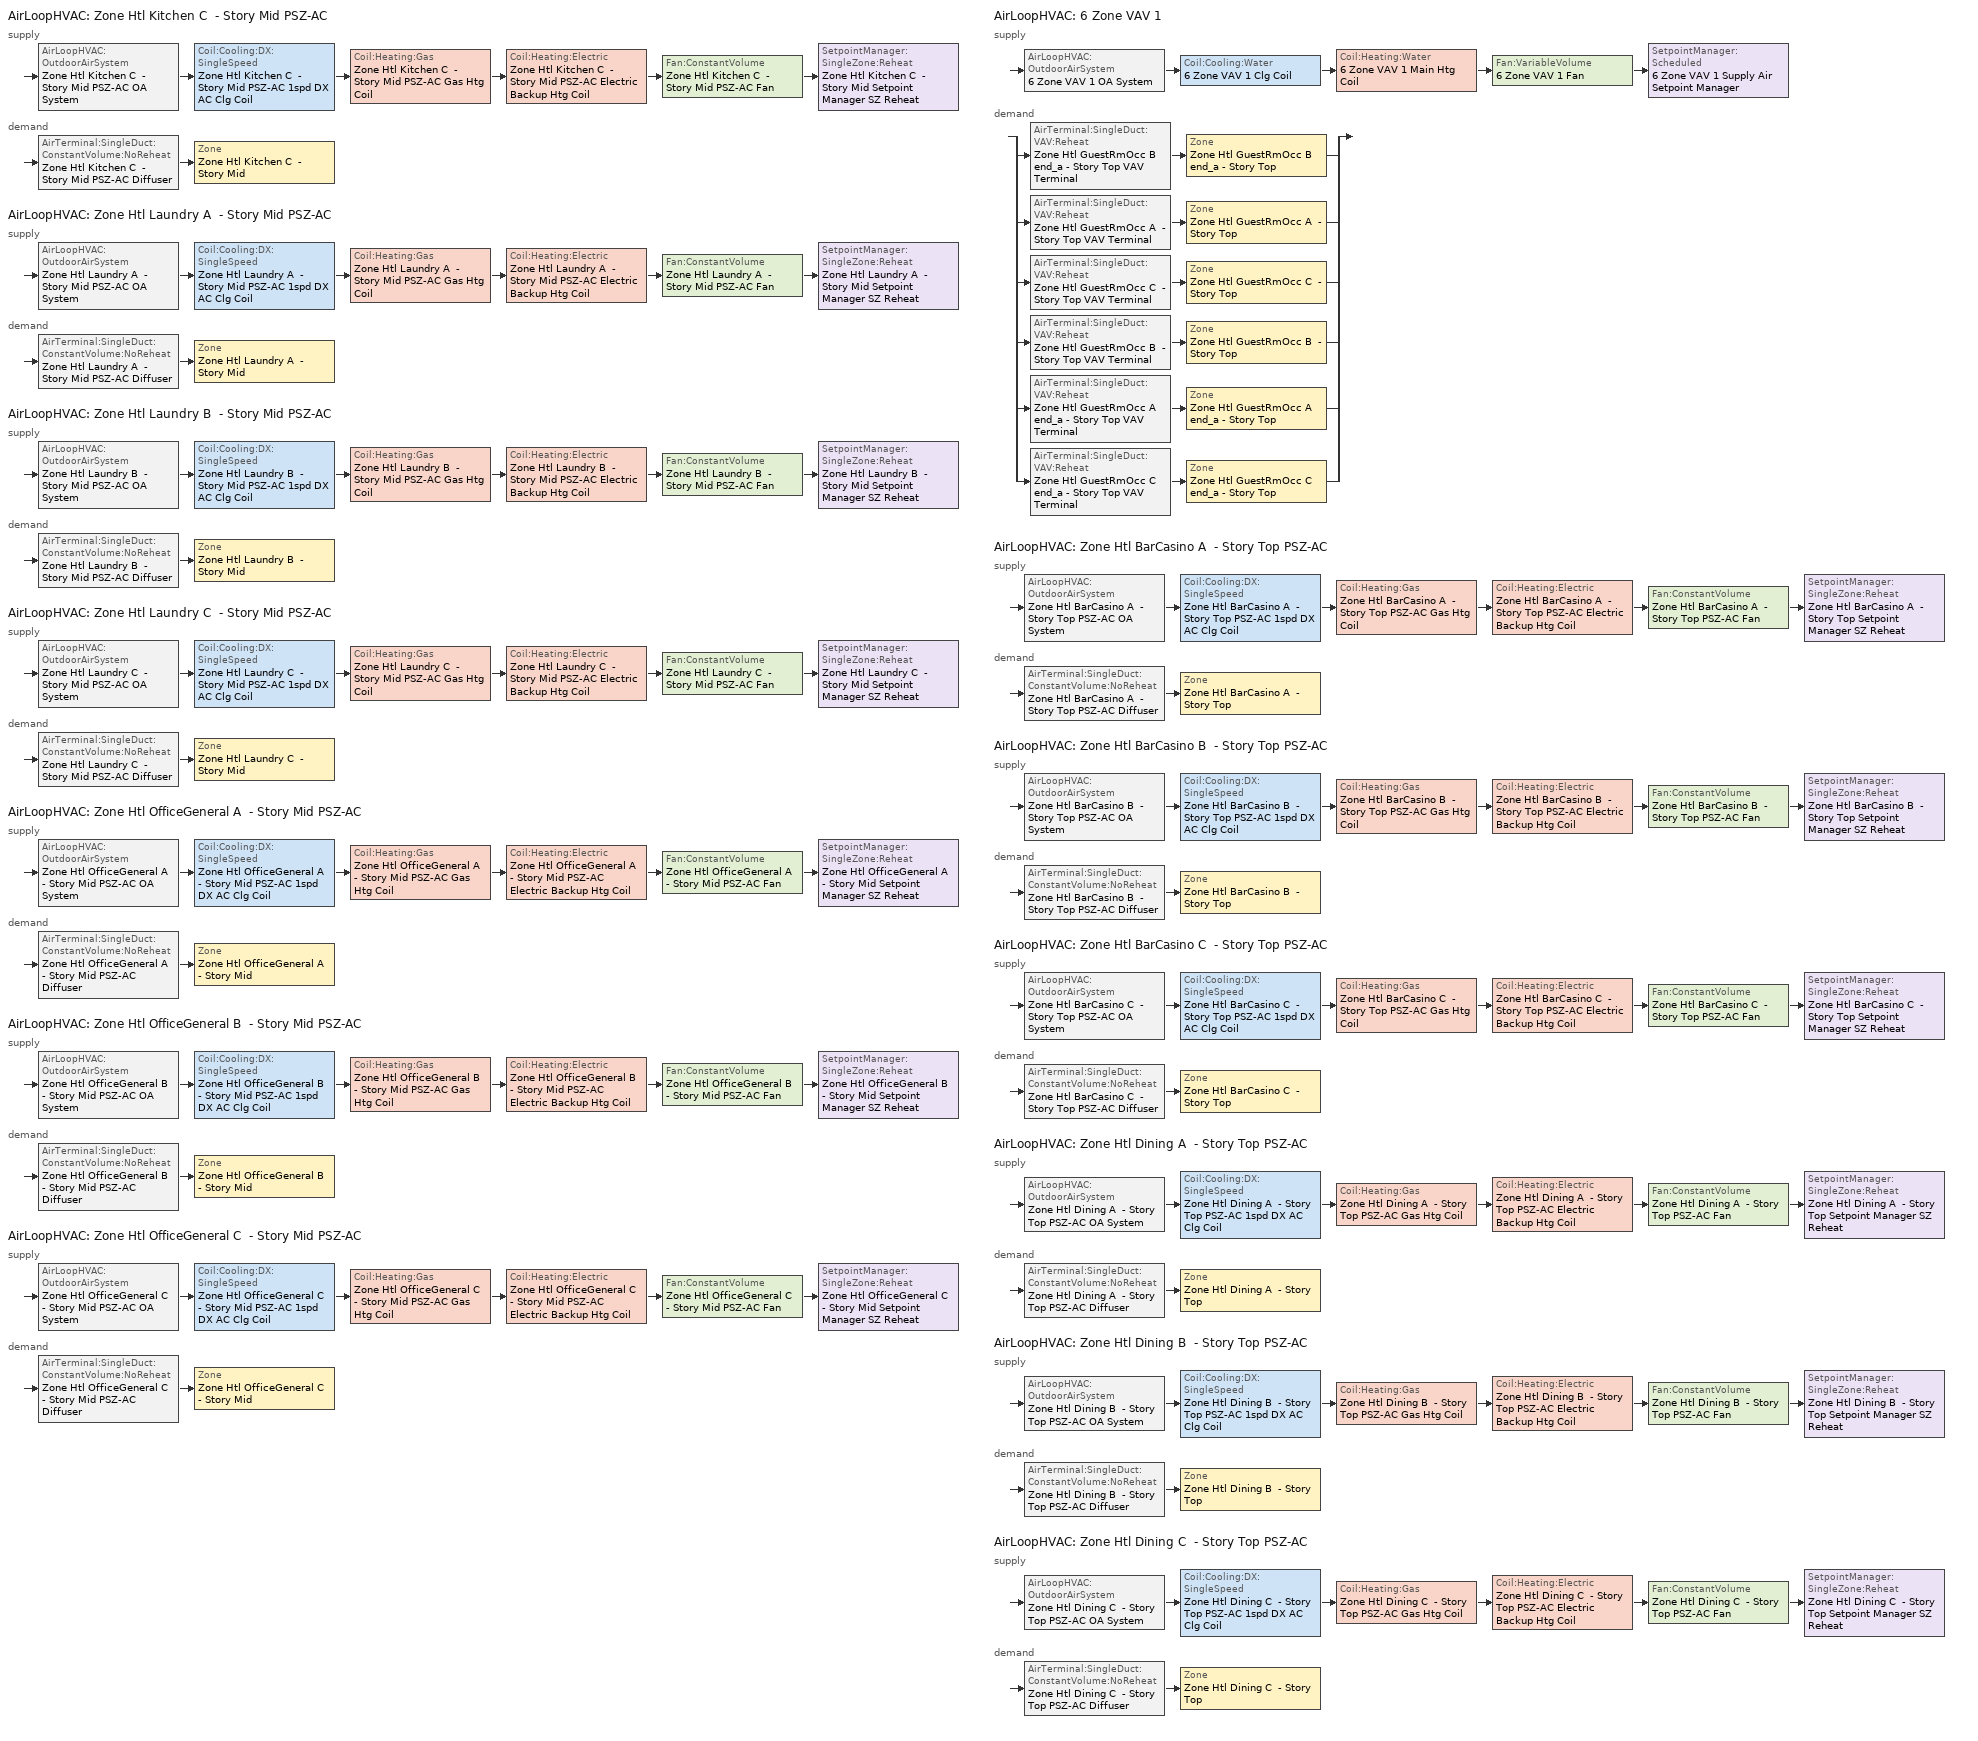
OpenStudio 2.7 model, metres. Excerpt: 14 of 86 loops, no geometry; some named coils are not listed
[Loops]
AirLoopHVAC 'Zone Htl Kitchen C  - Story Mid PSZ-AC'
 supply: AirLoopHVAC:OutdoorAirSystem 'Zone Htl Kitchen C  - Story Mid PSZ-AC OA System' > Coil:Cooling:DX:SingleSpeed 'Zone Htl Kitchen C  - Story Mid PSZ-AC 1spd DX AC Clg Coil' > Coil:Heating:Gas 'Zone Htl Kitchen C  - Story Mid PSZ-AC Gas Htg Coil' > Coil:Heating:Electric 'Zone Htl Kitchen C  - Story Mid PSZ-AC Electric Backup Htg Coil' > Fan:ConstantVolume 'Zone Htl Kitchen C  - Story Mid PSZ-AC Fan' > SetpointManager:SingleZone:Reheat 'Zone Htl Kitchen C  - Story Mid Setpoint Manager SZ Reheat'
 demand: AirTerminal:SingleDuct:ConstantVolume:NoReheat 'Zone Htl Kitchen C  - Story Mid PSZ-AC Diffuser' > Zone 'Zone Htl Kitchen C  - Story Mid'
AirLoopHVAC 'Zone Htl Laundry A  - Story Mid PSZ-AC'
 supply: AirLoopHVAC:OutdoorAirSystem 'Zone Htl Laundry A  - Story Mid PSZ-AC OA System' > Coil:Cooling:DX:SingleSpeed 'Zone Htl Laundry A  - Story Mid PSZ-AC 1spd DX AC Clg Coil' > Coil:Heating:Gas 'Zone Htl Laundry A  - Story Mid PSZ-AC Gas Htg Coil' > Coil:Heating:Electric 'Zone Htl Laundry A  - Story Mid PSZ-AC Electric Backup Htg Coil' > Fan:ConstantVolume 'Zone Htl Laundry A  - Story Mid PSZ-AC Fan' > SetpointManager:SingleZone:Reheat 'Zone Htl Laundry A  - Story Mid Setpoint Manager SZ Reheat'
 demand: AirTerminal:SingleDuct:ConstantVolume:NoReheat 'Zone Htl Laundry A  - Story Mid PSZ-AC Diffuser' > Zone 'Zone Htl Laundry A  - Story Mid'
AirLoopHVAC 'Zone Htl Laundry B  - Story Mid PSZ-AC'
 supply: AirLoopHVAC:OutdoorAirSystem 'Zone Htl Laundry B  - Story Mid PSZ-AC OA System' > Coil:Cooling:DX:SingleSpeed 'Zone Htl Laundry B  - Story Mid PSZ-AC 1spd DX AC Clg Coil' > Coil:Heating:Gas 'Zone Htl Laundry B  - Story Mid PSZ-AC Gas Htg Coil' > Coil:Heating:Electric 'Zone Htl Laundry B  - Story Mid PSZ-AC Electric Backup Htg Coil' > Fan:ConstantVolume 'Zone Htl Laundry B  - Story Mid PSZ-AC Fan' > SetpointManager:SingleZone:Reheat 'Zone Htl Laundry B  - Story Mid Setpoint Manager SZ Reheat'
 demand: AirTerminal:SingleDuct:ConstantVolume:NoReheat 'Zone Htl Laundry B  - Story Mid PSZ-AC Diffuser' > Zone 'Zone Htl Laundry B  - Story Mid'
AirLoopHVAC 'Zone Htl Laundry C  - Story Mid PSZ-AC'
 supply: AirLoopHVAC:OutdoorAirSystem 'Zone Htl Laundry C  - Story Mid PSZ-AC OA System' > Coil:Cooling:DX:SingleSpeed 'Zone Htl Laundry C  - Story Mid PSZ-AC 1spd DX AC Clg Coil' > Coil:Heating:Gas 'Zone Htl Laundry C  - Story Mid PSZ-AC Gas Htg Coil' > Coil:Heating:Electric 'Zone Htl Laundry C  - Story Mid PSZ-AC Electric Backup Htg Coil' > Fan:ConstantVolume 'Zone Htl Laundry C  - Story Mid PSZ-AC Fan' > SetpointManager:SingleZone:Reheat 'Zone Htl Laundry C  - Story Mid Setpoint Manager SZ Reheat'
 demand: AirTerminal:SingleDuct:ConstantVolume:NoReheat 'Zone Htl Laundry C  - Story Mid PSZ-AC Diffuser' > Zone 'Zone Htl Laundry C  - Story Mid'
AirLoopHVAC 'Zone Htl OfficeGeneral A  - Story Mid PSZ-AC'
 supply: AirLoopHVAC:OutdoorAirSystem 'Zone Htl OfficeGeneral A  - Story Mid PSZ-AC OA System' > Coil:Cooling:DX:SingleSpeed 'Zone Htl OfficeGeneral A  - Story Mid PSZ-AC 1spd DX AC Clg Coil' > Coil:Heating:Gas 'Zone Htl OfficeGeneral A  - Story Mid PSZ-AC Gas Htg Coil' > Coil:Heating:Electric 'Zone Htl OfficeGeneral A  - Story Mid PSZ-AC Electric Backup Htg Coil' > Fan:ConstantVolume 'Zone Htl OfficeGeneral A  - Story Mid PSZ-AC Fan' > SetpointManager:SingleZone:Reheat 'Zone Htl OfficeGeneral A  - Story Mid Setpoint Manager SZ Reheat'
 demand: AirTerminal:SingleDuct:ConstantVolume:NoReheat 'Zone Htl OfficeGeneral A  - Story Mid PSZ-AC Diffuser' > Zone 'Zone Htl OfficeGeneral A  - Story Mid'
AirLoopHVAC 'Zone Htl OfficeGeneral B  - Story Mid PSZ-AC'
 supply: AirLoopHVAC:OutdoorAirSystem 'Zone Htl OfficeGeneral B  - Story Mid PSZ-AC OA System' > Coil:Cooling:DX:SingleSpeed 'Zone Htl OfficeGeneral B  - Story Mid PSZ-AC 1spd DX AC Clg Coil' > Coil:Heating:Gas 'Zone Htl OfficeGeneral B  - Story Mid PSZ-AC Gas Htg Coil' > Coil:Heating:Electric 'Zone Htl OfficeGeneral B  - Story Mid PSZ-AC Electric Backup Htg Coil' > Fan:ConstantVolume 'Zone Htl OfficeGeneral B  - Story Mid PSZ-AC Fan' > SetpointManager:SingleZone:Reheat 'Zone Htl OfficeGeneral B  - Story Mid Setpoint Manager SZ Reheat'
 demand: AirTerminal:SingleDuct:ConstantVolume:NoReheat 'Zone Htl OfficeGeneral B  - Story Mid PSZ-AC Diffuser' > Zone 'Zone Htl OfficeGeneral B  - Story Mid'
AirLoopHVAC 'Zone Htl OfficeGeneral C  - Story Mid PSZ-AC'
 supply: AirLoopHVAC:OutdoorAirSystem 'Zone Htl OfficeGeneral C  - Story Mid PSZ-AC OA System' > Coil:Cooling:DX:SingleSpeed 'Zone Htl OfficeGeneral C  - Story Mid PSZ-AC 1spd DX AC Clg Coil' > Coil:Heating:Gas 'Zone Htl OfficeGeneral C  - Story Mid PSZ-AC Gas Htg Coil' > Coil:Heating:Electric 'Zone Htl OfficeGeneral C  - Story Mid PSZ-AC Electric Backup Htg Coil' > Fan:ConstantVolume 'Zone Htl OfficeGeneral C  - Story Mid PSZ-AC Fan' > SetpointManager:SingleZone:Reheat 'Zone Htl OfficeGeneral C  - Story Mid Setpoint Manager SZ Reheat'
 demand: AirTerminal:SingleDuct:ConstantVolume:NoReheat 'Zone Htl OfficeGeneral C  - Story Mid PSZ-AC Diffuser' > Zone 'Zone Htl OfficeGeneral C  - Story Mid'
AirLoopHVAC '6 Zone VAV 1'
 supply: AirLoopHVAC:OutdoorAirSystem '6 Zone VAV 1 OA System' > Coil:Cooling:Water '6 Zone VAV 1 Clg Coil' > Coil:Heating:Water '6 Zone VAV 1 Main Htg Coil' > Fan:VariableVolume '6 Zone VAV 1 Fan' > SetpointManager:Scheduled '6 Zone VAV 1 Supply Air Setpoint Manager'
 demand: split
  | AirTerminal:SingleDuct:VAV:Reheat 'Zone Htl GuestRmOcc B end_a - Story Top VAV Terminal' > Zone 'Zone Htl GuestRmOcc B end_a - Story Top'
  | AirTerminal:SingleDuct:VAV:Reheat 'Zone Htl GuestRmOcc A  - Story Top VAV Terminal' > Zone 'Zone Htl GuestRmOcc A  - Story Top'
  | AirTerminal:SingleDuct:VAV:Reheat 'Zone Htl GuestRmOcc C  - Story Top VAV Terminal' > Zone 'Zone Htl GuestRmOcc C  - Story Top'
  | AirTerminal:SingleDuct:VAV:Reheat 'Zone Htl GuestRmOcc B  - Story Top VAV Terminal' > Zone 'Zone Htl GuestRmOcc B  - Story Top'
  | AirTerminal:SingleDuct:VAV:Reheat 'Zone Htl GuestRmOcc A end_a - Story Top VAV Terminal' > Zone 'Zone Htl GuestRmOcc A end_a - Story Top'
  | AirTerminal:SingleDuct:VAV:Reheat 'Zone Htl GuestRmOcc C end_a - Story Top VAV Terminal' > Zone 'Zone Htl GuestRmOcc C end_a - Story Top'
AirLoopHVAC 'Zone Htl BarCasino A  - Story Top PSZ-AC'
 supply: AirLoopHVAC:OutdoorAirSystem 'Zone Htl BarCasino A  - Story Top PSZ-AC OA System' > Coil:Cooling:DX:SingleSpeed 'Zone Htl BarCasino A  - Story Top PSZ-AC 1spd DX AC Clg Coil' > Coil:Heating:Gas 'Zone Htl BarCasino A  - Story Top PSZ-AC Gas Htg Coil' > Coil:Heating:Electric 'Zone Htl BarCasino A  - Story Top PSZ-AC Electric Backup Htg Coil' > Fan:ConstantVolume 'Zone Htl BarCasino A  - Story Top PSZ-AC Fan' > SetpointManager:SingleZone:Reheat 'Zone Htl BarCasino A  - Story Top Setpoint Manager SZ Reheat'
 demand: AirTerminal:SingleDuct:ConstantVolume:NoReheat 'Zone Htl BarCasino A  - Story Top PSZ-AC Diffuser' > Zone 'Zone Htl BarCasino A  - Story Top'
AirLoopHVAC 'Zone Htl BarCasino B  - Story Top PSZ-AC'
 supply: AirLoopHVAC:OutdoorAirSystem 'Zone Htl BarCasino B  - Story Top PSZ-AC OA System' > Coil:Cooling:DX:SingleSpeed 'Zone Htl BarCasino B  - Story Top PSZ-AC 1spd DX AC Clg Coil' > Coil:Heating:Gas 'Zone Htl BarCasino B  - Story Top PSZ-AC Gas Htg Coil' > Coil:Heating:Electric 'Zone Htl BarCasino B  - Story Top PSZ-AC Electric Backup Htg Coil' > Fan:ConstantVolume 'Zone Htl BarCasino B  - Story Top PSZ-AC Fan' > SetpointManager:SingleZone:Reheat 'Zone Htl BarCasino B  - Story Top Setpoint Manager SZ Reheat'
 demand: AirTerminal:SingleDuct:ConstantVolume:NoReheat 'Zone Htl BarCasino B  - Story Top PSZ-AC Diffuser' > Zone 'Zone Htl BarCasino B  - Story Top'
AirLoopHVAC 'Zone Htl BarCasino C  - Story Top PSZ-AC'
 supply: AirLoopHVAC:OutdoorAirSystem 'Zone Htl BarCasino C  - Story Top PSZ-AC OA System' > Coil:Cooling:DX:SingleSpeed 'Zone Htl BarCasino C  - Story Top PSZ-AC 1spd DX AC Clg Coil' > Coil:Heating:Gas 'Zone Htl BarCasino C  - Story Top PSZ-AC Gas Htg Coil' > Coil:Heating:Electric 'Zone Htl BarCasino C  - Story Top PSZ-AC Electric Backup Htg Coil' > Fan:ConstantVolume 'Zone Htl BarCasino C  - Story Top PSZ-AC Fan' > SetpointManager:SingleZone:Reheat 'Zone Htl BarCasino C  - Story Top Setpoint Manager SZ Reheat'
 demand: AirTerminal:SingleDuct:ConstantVolume:NoReheat 'Zone Htl BarCasino C  - Story Top PSZ-AC Diffuser' > Zone 'Zone Htl BarCasino C  - Story Top'
AirLoopHVAC 'Zone Htl Dining A  - Story Top PSZ-AC'
 supply: AirLoopHVAC:OutdoorAirSystem 'Zone Htl Dining A  - Story Top PSZ-AC OA System' > Coil:Cooling:DX:SingleSpeed 'Zone Htl Dining A  - Story Top PSZ-AC 1spd DX AC Clg Coil' > Coil:Heating:Gas 'Zone Htl Dining A  - Story Top PSZ-AC Gas Htg Coil' > Coil:Heating:Electric 'Zone Htl Dining A  - Story Top PSZ-AC Electric Backup Htg Coil' > Fan:ConstantVolume 'Zone Htl Dining A  - Story Top PSZ-AC Fan' > SetpointManager:SingleZone:Reheat 'Zone Htl Dining A  - Story Top Setpoint Manager SZ Reheat'
 demand: AirTerminal:SingleDuct:ConstantVolume:NoReheat 'Zone Htl Dining A  - Story Top PSZ-AC Diffuser' > Zone 'Zone Htl Dining A  - Story Top'
AirLoopHVAC 'Zone Htl Dining B  - Story Top PSZ-AC'
 supply: AirLoopHVAC:OutdoorAirSystem 'Zone Htl Dining B  - Story Top PSZ-AC OA System' > Coil:Cooling:DX:SingleSpeed 'Zone Htl Dining B  - Story Top PSZ-AC 1spd DX AC Clg Coil' > Coil:Heating:Gas 'Zone Htl Dining B  - Story Top PSZ-AC Gas Htg Coil' > Coil:Heating:Electric 'Zone Htl Dining B  - Story Top PSZ-AC Electric Backup Htg Coil' > Fan:ConstantVolume 'Zone Htl Dining B  - Story Top PSZ-AC Fan' > SetpointManager:SingleZone:Reheat 'Zone Htl Dining B  - Story Top Setpoint Manager SZ Reheat'
 demand: AirTerminal:SingleDuct:ConstantVolume:NoReheat 'Zone Htl Dining B  - Story Top PSZ-AC Diffuser' > Zone 'Zone Htl Dining B  - Story Top'
AirLoopHVAC 'Zone Htl Dining C  - Story Top PSZ-AC'
 supply: AirLoopHVAC:OutdoorAirSystem 'Zone Htl Dining C  - Story Top PSZ-AC OA System' > Coil:Cooling:DX:SingleSpeed 'Zone Htl Dining C  - Story Top PSZ-AC 1spd DX AC Clg Coil' > Coil:Heating:Gas 'Zone Htl Dining C  - Story Top PSZ-AC Gas Htg Coil' > Coil:Heating:Electric 'Zone Htl Dining C  - Story Top PSZ-AC Electric Backup Htg Coil' > Fan:ConstantVolume 'Zone Htl Dining C  - Story Top PSZ-AC Fan' > SetpointManager:SingleZone:Reheat 'Zone Htl Dining C  - Story Top Setpoint Manager SZ Reheat'
 demand: AirTerminal:SingleDuct:ConstantVolume:NoReheat 'Zone Htl Dining C  - Story Top PSZ-AC Diffuser' > Zone 'Zone Htl Dining C  - Story Top'
[Sizing:Zone] Zone Cooling Design Supply Air Temperature Input Method=SupplyAirTemperature; Zone Cooling Design Supply Air Temperature {C}=12.7778; Zone Cooling Design Supply Air Temperature Difference {deltaC}=11.11; Zone Heating Design Supply Air Temperature Input Method=SupplyAirTemperature; Zone Heating Design Supply Air Temperature Difference {deltaC}=11.11; Zone Cooling Design Supply Air Humidity Ratio {kg-H2O/kg-air}=0.0085; Zone Heating Design Supply Air Humidity Ratio {kg-H2O/kg-air}=0.008; Heating Design Air Flow Method=DesignDay; Account for Dedicated Outdoor Air System=No; Dedicated Outdoor Air System Control Strategy=NeutralSupplyAir; Dedicated Outdoor Air Low Setpoint Temperature for Design {C}=autosize; Dedicated Outdoor Air High Setpoint Temperature for Design {C}=autosize
Name | Zone Heating Design Supply Air Temperature {C} | Cooling Design Air Flow Method
Zone Htl Kitchen C  - Story Mid; Zone Htl OfficeGeneral A  - Story Mid; Zone Htl OfficeGeneral B  - Story Mid; Zone Htl OfficeGeneral C  - Story Mid; Zone Htl Laundry A  - Story Mid; Zone Htl Laundry B  - Story Mid; Zone Htl Laundry C  - Story Mid; Zone Htl Dining A  - Story Top; Zone Htl Dining B  - Story Top; Zone Htl Dining C  - Story Top; Zone Htl BarCasino A  - Story Top; Zone Htl BarCasino B  - Story Top; Zone Htl BarCasino C  - Story Top | 50 | DesignDay
Zone Htl GuestRmOcc A end_a - Story Top; Zone Htl GuestRmOcc B end_a - Story Top; Zone Htl GuestRmOcc C end_a - Story Top; Zone Htl GuestRmOcc A  - Story Top; Zone Htl GuestRmOcc B  - Story Top; Zone Htl GuestRmOcc C  - Story Top | 40 | DesignDayWithLimit
[Zone equipment]
Zone Htl Kitchen C  - Story Mid: Zone Htl Kitchen C  - Story Mid Exhaust Fan, Zone Htl Kitchen C  - Story Mid PSZ-AC Diffuser
Zone Htl OfficeGeneral A  - Story Mid: Zone Htl OfficeGeneral A  - Story Mid PSZ-AC Diffuser
Zone Htl OfficeGeneral B  - Story Mid: Zone Htl OfficeGeneral B  - Story Mid PSZ-AC Diffuser
Zone Htl OfficeGeneral C  - Story Mid: Zone Htl OfficeGeneral C  - Story Mid PSZ-AC Diffuser
Zone Htl Laundry A  - Story Mid: Zone Htl Laundry A  - Story Mid Exhaust Fan, Zone Htl Laundry A  - Story Mid PSZ-AC Diffuser
Zone Htl Laundry B  - Story Mid: Zone Htl Laundry B  - Story Mid Exhaust Fan, Zone Htl Laundry B  - Story Mid PSZ-AC Diffuser
Zone Htl Laundry C  - Story Mid: Zone Htl Laundry C  - Story Mid Exhaust Fan, Zone Htl Laundry C  - Story Mid PSZ-AC Diffuser
Zone Htl GuestRmOcc A end_a - Story Top: Zone Htl GuestRmOcc A end_a - Story Top VAV Terminal
Zone Htl GuestRmOcc B end_a - Story Top: Zone Htl GuestRmOcc B end_a - Story Top VAV Terminal
Zone Htl GuestRmOcc C end_a - Story Top: Zone Htl GuestRmOcc C end_a - Story Top VAV Terminal
Zone Htl GuestRmOcc A  - Story Top: Zone Htl GuestRmOcc A  - Story Top VAV Terminal
Zone Htl GuestRmOcc B  - Story Top: Zone Htl GuestRmOcc B  - Story Top VAV Terminal
Zone Htl GuestRmOcc C  - Story Top: Zone Htl GuestRmOcc C  - Story Top VAV Terminal
Zone Htl Dining A  - Story Top: Zone Htl Dining A  - Story Top PSZ-AC Diffuser
Zone Htl Dining B  - Story Top: Zone Htl Dining B  - Story Top PSZ-AC Diffuser
Zone Htl Dining C  - Story Top: Zone Htl Dining C  - Story Top PSZ-AC Diffuser
Zone Htl BarCasino A  - Story Top: Zone Htl BarCasino A  - Story Top Exhaust Fan, Zone Htl BarCasino A  - Story Top PSZ-AC Diffuser
Zone Htl BarCasino B  - Story Top: Zone Htl BarCasino B  - Story Top Exhaust Fan, Zone Htl BarCasino B  - Story Top PSZ-AC Diffuser
Zone Htl BarCasino C  - Story Top: Zone Htl BarCasino C  - Story Top Exhaust Fan, Zone Htl BarCasino C  - Story Top PSZ-AC Diffuser
[Fan:ZoneExhaust] Fan Total Efficiency=0.429; Pressure Rise {Pa}=124.544; System Availability Manager Coupling Mode=Decoupled
Name | Availability Schedule | Maximum Flow Rate {m3/s}
Zone Htl BarCasino A  - Story Top Exhaust Fan; Zone Htl BarCasino C  - Story Top Exhaust Fan | D_Htl_All_Fan_Yr | 0.0022391
Zone Htl BarCasino B  - Story Top Exhaust Fan | D_Htl_All_Fan_Yr | 0.0112598
Zone Htl Kitchen C  - Story Mid Exhaust Fan | DEER Hotel Kitchen Exhaust Fan DCV Schedule | 0.0985202
Zone Htl Laundry A  - Story Mid Exhaust Fan; Zone Htl Laundry C  - Story Mid Exhaust Fan | D_Htl_All_Fan_Yr | 0.0229507
Zone Htl Laundry B  - Story Mid Exhaust Fan | D_Htl_All_Fan_Yr | 0.115413
[SetpointManager:Scheduled]
6 Zone VAV 1 Supply Air Setpoint Manager: Control Variable=Temperature; Schedule=Supply Air Temp - 55.0F 2; Setpoint Node or NodeList=6 Zone VAV 1 Supply Outlet Node
[AirLoopHVAC] Availability Schedule=Always On Discrete; Design Supply Air Flow Rate {m3/s}=AutoSize
Zone Htl Kitchen C  - Story Mid PSZ-AC; Zone Htl Laundry A  - Story Mid PSZ-AC; Zone Htl Laundry B  - Story Mid PSZ-AC; Zone Htl Laundry C  - Story Mid PSZ-AC; Zone Htl OfficeGeneral A  - Story Mid PSZ-AC; Zone Htl OfficeGeneral B  - Story Mid PSZ-AC; Zone Htl OfficeGeneral C  - Story Mid PSZ-AC; 6 Zone VAV 1; Zone Htl BarCasino A  - Story Top PSZ-AC; Zone Htl BarCasino B  - Story Top PSZ-AC; Zone Htl BarCasino C  - Story Top PSZ-AC; Zone Htl Dining A  - Story Top PSZ-AC; Zone Htl Dining B  - Story Top PSZ-AC; Zone Htl Dining C  - Story Top PSZ-AC
[Sizing:System] Type of Load to Size On=Sensible; Design Outdoor Air Flow Rate {m3/s}=Autosize; Preheat Design Temperature {C}=7.22222; Preheat Design Humidity Ratio {kg-H2O/kg-Air}=0.008; Precool Design Temperature {C}=12.7778; Precool Design Humidity Ratio {kg-H2O/kg-Air}=0.008; Central Cooling Design Supply Air Temperature {C}=12.7778; Sizing Option=Coincident; 100% Outdoor Air in Cooling=No; 100% Outdoor Air in Heating=No; Central Cooling Design Supply Air Humidity Ratio {kg-H2O/kg-Air}=0.0085; Central Heating Design Supply Air Humidity Ratio {kg-H2O/kg-Air}=0.008; Cooling Design Air Flow Method=DesignDay; Cooling Design Air Flow Rate {m3/s}=0; Heating Design Air Flow Method=DesignDay; Heating Design Air Flow Rate {m3/s}=0; System Outdoor Air Method=ZoneSum; Zone Maximum Outdoor Air Fraction=1; Cooling Supply Air Flow Rate Per Floor Area {m3/s-m2}=0.00996765; Cooling Fraction of Autosized Cooling Supply Air Flow Rate=1; Cooling Supply Air Flow Rate Per Unit Cooling Capacity {m3/s-W}=3.94755e-05; Heating Supply Air Flow Rate Per Floor Area {m3/s-m2}=0.00996765; Heating Fraction of Autosized Heating Supply Air Flow Rate=1; Heating Fraction of Autosized Cooling Supply Air Flow Rate=1; Heating Supply Air Flow Rate Per Unit Heating Capacity {m3/s-W}=3.15882e-05; Cooling Design Capacity Method=CoolingDesignCapacity; Cooling Design Capacity {W}=autosize; Cooling Design Capacity Per Floor Area {W/m2}=234.7; Fraction of Autosized Cooling Design Capacity=1; Heating Design Capacity Method=HeatingDesignCapacity; Heating Design Capacity {W}=autosize; Heating Design Capacity Per Floor Area {W/m2}=157; Fraction of Autosized Heating Design Capacity=1; Central Cooling Capacity Control Method=OnOff
Name | Central Heating Maximum System Air Flow Ratio | Central Heating Design Supply Air Temperature {C}
Zone Htl Kitchen C  - Story Mid PSZ-AC; Zone Htl Laundry A  - Story Mid PSZ-AC; Zone Htl Laundry B  - Story Mid PSZ-AC; Zone Htl Laundry C  - Story Mid PSZ-AC; Zone Htl OfficeGeneral A  - Story Mid PSZ-AC; Zone Htl OfficeGeneral B  - Story Mid PSZ-AC; Zone Htl OfficeGeneral C  - Story Mid PSZ-AC; Zone Htl BarCasino A  - Story Top PSZ-AC; Zone Htl BarCasino B  - Story Top PSZ-AC; Zone Htl BarCasino C  - Story Top PSZ-AC; Zone Htl Dining A  - Story Top PSZ-AC; Zone Htl Dining B  - Story Top PSZ-AC; Zone Htl Dining C  - Story Top PSZ-AC | 1 | 50
6 Zone VAV 1 | 0.3 | 12.7778
[Fan:VariableVolume]
6 Zone VAV 1 Fan: Availability Schedule=Always On Discrete; Fan Total Efficiency=0.62; Pressure Rise {Pa}=996.356; Maximum Flow Rate {m3/s}=Autosize; Fan Power Minimum Flow Rate Input Method=Fraction; Fan Power Minimum Flow Fraction=0.25; Fan Power Minimum Air Flow Rate {m3/s}=0; Motor Efficiency=0.9; Motor In Airstream Fraction=1; Fan Power Coefficient 1=0.0407599; Fan Power Coefficient 2=0.088045; Fan Power Coefficient 3=-0.0729261; Fan Power Coefficient 4=0.94374; Fan Power Coefficient 5=0
[Controller:OutdoorAir] Maximum Outdoor Air Flow Rate {m3/s}=Autosize; Economizer Control Type=NoEconomizer; Economizer Control Action Type=ModulateFlow; Economizer Maximum Limit Dry-Bulb Temperature {C}=28; Economizer Maximum Limit Enthalpy {J/kg}=64000; Lockout Type=NoLockout; Minimum Limit Type=FixedMinimum; High Humidity Control=No; Heat Recovery Bypass Control Type=BypassWhenWithinEconomizerLimits
Name | Minimum Outdoor Air Flow Rate {m3/s} | Minimum Outdoor Air Schedule | Controller Mechanical Ventilation
Zone Htl Kitchen C  - Story Mid PSZ-AC OA System Controller | 0 | Always On Discrete | Controller Mechanical Ventilation 47
Zone Htl Laundry A  - Story Mid PSZ-AC OA System Controller | 0 | Always On Discrete | Controller Mechanical Ventilation 48
Zone Htl Laundry B  - Story Mid PSZ-AC OA System Controller | 0 | Always On Discrete | Controller Mechanical Ventilation 49
Zone Htl Laundry C  - Story Mid PSZ-AC OA System Controller | 0 | Always On Discrete | Controller Mechanical Ventilation 50
Zone Htl OfficeGeneral A  - Story Mid PSZ-AC OA System Controller | 0 | Always On Discrete | Controller Mechanical Ventilation 51
Zone Htl OfficeGeneral B  - Story Mid PSZ-AC OA System Controller | 0 | Always On Discrete | Controller Mechanical Ventilation 52
Zone Htl OfficeGeneral C  - Story Mid PSZ-AC OA System Controller | 0 | Always On Discrete | Controller Mechanical Ventilation 53
6 Zone VAV 1 OA Controller | autosize |  | 6 Zone VAV 1 Vent Controller
Zone Htl BarCasino A  - Story Top PSZ-AC OA System Controller | 0 | Always On Discrete | Controller Mechanical Ventilation 54
Zone Htl BarCasino B  - Story Top PSZ-AC OA System Controller | 0 | Always On Discrete | Controller Mechanical Ventilation 55
Zone Htl BarCasino C  - Story Top PSZ-AC OA System Controller | 0 | Always On Discrete | Controller Mechanical Ventilation 56
Zone Htl Dining A  - Story Top PSZ-AC OA System Controller | 0 | Always On Discrete | Controller Mechanical Ventilation 57
Zone Htl Dining B  - Story Top PSZ-AC OA System Controller | 0 | Always On Discrete | Controller Mechanical Ventilation 58
Zone Htl Dining C  - Story Top PSZ-AC OA System Controller | 0 | Always On Discrete | Controller Mechanical Ventilation 59
[Controller:MechanicalVentilation] Availability Schedule=Always On Discrete
Name | System Outdoor Air Method
Controller Mechanical Ventilation 47; Controller Mechanical Ventilation 48; Controller Mechanical Ventilation 49; Controller Mechanical Ventilation 50; Controller Mechanical Ventilation 51; Controller Mechanical Ventilation 52; Controller Mechanical Ventilation 53; Controller Mechanical Ventilation 54; Controller Mechanical Ventilation 55; Controller Mechanical Ventilation 56; Controller Mechanical Ventilation 57; Controller Mechanical Ventilation 58; Controller Mechanical Ventilation 59 | ZoneSum
6 Zone VAV 1 Vent Controller | VentilationRateProcedure
[AirLoopHVAC:OutdoorAirSystem]
Name | Controller
Zone Htl Kitchen C  - Story Mid PSZ-AC OA System | Zone Htl Kitchen C  - Story Mid PSZ-AC OA System Controller
Zone Htl Laundry A  - Story Mid PSZ-AC OA System | Zone Htl Laundry A  - Story Mid PSZ-AC OA System Controller
Zone Htl Laundry B  - Story Mid PSZ-AC OA System | Zone Htl Laundry B  - Story Mid PSZ-AC OA System Controller
Zone Htl Laundry C  - Story Mid PSZ-AC OA System | Zone Htl Laundry C  - Story Mid PSZ-AC OA System Controller
Zone Htl OfficeGeneral A  - Story Mid PSZ-AC OA System | Zone Htl OfficeGeneral A  - Story Mid PSZ-AC OA System Controller
Zone Htl OfficeGeneral B  - Story Mid PSZ-AC OA System | Zone Htl OfficeGeneral B  - Story Mid PSZ-AC OA System Controller
Zone Htl OfficeGeneral C  - Story Mid PSZ-AC OA System | Zone Htl OfficeGeneral C  - Story Mid PSZ-AC OA System Controller
6 Zone VAV 1 OA System | 6 Zone VAV 1 OA Controller
Zone Htl BarCasino A  - Story Top PSZ-AC OA System | Zone Htl BarCasino A  - Story Top PSZ-AC OA System Controller
Zone Htl BarCasino B  - Story Top PSZ-AC OA System | Zone Htl BarCasino B  - Story Top PSZ-AC OA System Controller
Zone Htl BarCasino C  - Story Top PSZ-AC OA System | Zone Htl BarCasino C  - Story Top PSZ-AC OA System Controller
Zone Htl Dining A  - Story Top PSZ-AC OA System | Zone Htl Dining A  - Story Top PSZ-AC OA System Controller
Zone Htl Dining B  - Story Top PSZ-AC OA System | Zone Htl Dining B  - Story Top PSZ-AC OA System Controller
Zone Htl Dining C  - Story Top PSZ-AC OA System | Zone Htl Dining C  - Story Top PSZ-AC OA System Controller
[AirTerminal:SingleDuct:VAV:Reheat] Availability Schedule=Always On Discrete; Maximum Air Flow Rate {m3/s}=AutoSize; Zone Minimum Air Flow Input Method=Constant; Constant Minimum Air Flow Fraction=0.3; Fixed Minimum Air Flow Rate {m3/s}=0; Maximum Hot Water or Steam Flow Rate {m3/s}=AutoSize; Minimum Hot Water or Steam Flow Rate {m3/s}=0; Convergence Tolerance=0.001; Damper Heating Action=ReverseWithLimits; Maximum Flow per Zone Floor Area During Reheat {m3/s-m2}=AutoSize; Maximum Flow Fraction During Reheat=0.5; Maximum Reheat Air Temperature {C}=40; Control For Outdoor Air=No
Name | Reheat Coil
Zone Htl GuestRmOcc B end_a - Story Top VAV Terminal | Zone Htl GuestRmOcc B end_a - Story Top Reheat Coil
Zone Htl GuestRmOcc A  - Story Top VAV Terminal | Zone Htl GuestRmOcc A  - Story Top Reheat Coil
Zone Htl GuestRmOcc C  - Story Top VAV Terminal | Zone Htl GuestRmOcc C  - Story Top Reheat Coil
Zone Htl GuestRmOcc B  - Story Top VAV Terminal | Zone Htl GuestRmOcc B  - Story Top Reheat Coil
Zone Htl GuestRmOcc A end_a - Story Top VAV Terminal | Zone Htl GuestRmOcc A end_a - Story Top Reheat Coil
Zone Htl GuestRmOcc C end_a - Story Top VAV Terminal | Zone Htl GuestRmOcc C end_a - Story Top Reheat Coil
[SetpointManager:SingleZone:Reheat] Minimum Supply Air Temperature {C}=12.7778; Maximum Supply Air Temperature {C}=50
Name | Control Zone | Setpoint Node or NodeList
Zone Htl Kitchen C  - Story Mid Setpoint Manager SZ Reheat | Zone Htl Kitchen C  - Story Mid | Zone Htl Kitchen C  - Story Mid PSZ-AC Supply Outlet Node
Zone Htl Laundry A  - Story Mid Setpoint Manager SZ Reheat | Zone Htl Laundry A  - Story Mid | Zone Htl Laundry A  - Story Mid PSZ-AC Supply Outlet Node
Zone Htl Laundry B  - Story Mid Setpoint Manager SZ Reheat | Zone Htl Laundry B  - Story Mid | Zone Htl Laundry B  - Story Mid PSZ-AC Supply Outlet Node
Zone Htl Laundry C  - Story Mid Setpoint Manager SZ Reheat | Zone Htl Laundry C  - Story Mid | Zone Htl Laundry C  - Story Mid PSZ-AC Supply Outlet Node
Zone Htl OfficeGeneral A  - Story Mid Setpoint Manager SZ Reheat | Zone Htl OfficeGeneral A  - Story Mid | Zone Htl OfficeGeneral A  - Story Mid PSZ-AC Supply Outlet Node
Zone Htl OfficeGeneral B  - Story Mid Setpoint Manager SZ Reheat | Zone Htl OfficeGeneral B  - Story Mid | Zone Htl OfficeGeneral B  - Story Mid PSZ-AC Supply Outlet Node
Zone Htl OfficeGeneral C  - Story Mid Setpoint Manager SZ Reheat | Zone Htl OfficeGeneral C  - Story Mid | Zone Htl OfficeGeneral C  - Story Mid PSZ-AC Supply Outlet Node
Zone Htl BarCasino A  - Story Top Setpoint Manager SZ Reheat | Zone Htl BarCasino A  - Story Top | Zone Htl BarCasino A  - Story Top PSZ-AC Supply Outlet Node
Zone Htl BarCasino B  - Story Top Setpoint Manager SZ Reheat | Zone Htl BarCasino B  - Story Top | Zone Htl BarCasino B  - Story Top PSZ-AC Supply Outlet Node
Zone Htl BarCasino C  - Story Top Setpoint Manager SZ Reheat | Zone Htl BarCasino C  - Story Top | Zone Htl BarCasino C  - Story Top PSZ-AC Supply Outlet Node
Zone Htl Dining A  - Story Top Setpoint Manager SZ Reheat | Zone Htl Dining A  - Story Top | Zone Htl Dining A  - Story Top PSZ-AC Supply Outlet Node
Zone Htl Dining B  - Story Top Setpoint Manager SZ Reheat | Zone Htl Dining B  - Story Top | Zone Htl Dining B  - Story Top PSZ-AC Supply Outlet Node
Zone Htl Dining C  - Story Top Setpoint Manager SZ Reheat | Zone Htl Dining C  - Story Top | Zone Htl Dining C  - Story Top PSZ-AC Supply Outlet Node
[Fan:ConstantVolume] Availability Schedule=Always On Discrete; Fan Total Efficiency=0.54; Pressure Rise {Pa}=622.722; Maximum Flow Rate {m3/s}=AutoSize; Motor Efficiency=0.9; Motor In Airstream Fraction=1
Zone Htl Kitchen C  - Story Mid PSZ-AC Fan; Zone Htl Laundry A  - Story Mid PSZ-AC Fan; Zone Htl Laundry B  - Story Mid PSZ-AC Fan; Zone Htl Laundry C  - Story Mid PSZ-AC Fan; Zone Htl OfficeGeneral A  - Story Mid PSZ-AC Fan; Zone Htl OfficeGeneral B  - Story Mid PSZ-AC Fan; Zone Htl OfficeGeneral C  - Story Mid PSZ-AC Fan; Zone Htl BarCasino A  - Story Top PSZ-AC Fan; Zone Htl BarCasino B  - Story Top PSZ-AC Fan; Zone Htl BarCasino C  - Story Top PSZ-AC Fan; Zone Htl Dining A  - Story Top PSZ-AC Fan; Zone Htl Dining B  - Story Top PSZ-AC Fan; Zone Htl Dining C  - Story Top PSZ-AC Fan
[Coil:Heating:Gas] Availability Schedule=Always On Discrete; Gas Burner Efficiency=0.8; Nominal Capacity {W}=AutoSize; Parasitic Electric Load {W}=0; Parasitic Gas Load {W}=0
Zone Htl Kitchen C  - Story Mid PSZ-AC Gas Htg Coil; Zone Htl Laundry A  - Story Mid PSZ-AC Gas Htg Coil; Zone Htl Laundry B  - Story Mid PSZ-AC Gas Htg Coil; Zone Htl Laundry C  - Story Mid PSZ-AC Gas Htg Coil; Zone Htl OfficeGeneral A  - Story Mid PSZ-AC Gas Htg Coil; Zone Htl OfficeGeneral B  - Story Mid PSZ-AC Gas Htg Coil; Zone Htl OfficeGeneral C  - Story Mid PSZ-AC Gas Htg Coil; Zone Htl BarCasino A  - Story Top PSZ-AC Gas Htg Coil; Zone Htl BarCasino B  - Story Top PSZ-AC Gas Htg Coil; Zone Htl BarCasino C  - Story Top PSZ-AC Gas Htg Coil; Zone Htl Dining A  - Story Top PSZ-AC Gas Htg Coil; Zone Htl Dining B  - Story Top PSZ-AC Gas Htg Coil; Zone Htl Dining C  - Story Top PSZ-AC Gas Htg Coil
[Coil:Heating:Electric] Availability Schedule=Always On Discrete; Efficiency=1
Zone Htl Kitchen C  - Story Mid PSZ-AC Electric Backup Htg Coil; Zone Htl Laundry A  - Story Mid PSZ-AC Electric Backup Htg Coil; Zone Htl Laundry B  - Story Mid PSZ-AC Electric Backup Htg Coil; Zone Htl Laundry C  - Story Mid PSZ-AC Electric Backup Htg Coil; Zone Htl OfficeGeneral A  - Story Mid PSZ-AC Electric Backup Htg Coil; Zone Htl OfficeGeneral B  - Story Mid PSZ-AC Electric Backup Htg Coil; Zone Htl OfficeGeneral C  - Story Mid PSZ-AC Electric Backup Htg Coil; Zone Htl BarCasino A  - Story Top PSZ-AC Electric Backup Htg Coil; Zone Htl BarCasino B  - Story Top PSZ-AC Electric Backup Htg Coil; Zone Htl BarCasino C  - Story Top PSZ-AC Electric Backup Htg Coil; Zone Htl Dining A  - Story Top PSZ-AC Electric Backup Htg Coil; Zone Htl Dining B  - Story Top PSZ-AC Electric Backup Htg Coil; Zone Htl Dining C  - Story Top PSZ-AC Electric Backup Htg Coil
[Coil:Cooling:DX:SingleSpeed] Availability Schedule=Always On Discrete; Rated Total Cooling Capacity {W}=autosize; Rated Sensible Heat Ratio=autosize; Rated COP {W/W}=3; Rated Air Flow Rate {m3/s}=autosize; Rated Evaporator Fan Power Per Volume Flow Rate {W/(m3/s)}=773.3; Condenser Type=AirCooled; Evaporative Condenser Effectiveness=0; Evaporative Condenser Air Flow Rate {m3/s}=Autosize; Evaporative Condenser Pump Rated Power Consumption {W}=Autosize; Crankcase Heater Capacity {W}=0; Maximum Outdoor Dry-Bulb Temperature for Crankcase Heater Operation {C}=0; Basin Heater Capacity {W/K}=0; Basin Heater Setpoint Temperature {C}=10
Name | Total Cooling Capacity Function of Temperature Curve | Total Cooling Capacity Function of Flow Fraction Curve | Energy Input Ratio Function of Temperature Curve | Energy Input Ratio Function of Flow Fraction Curve | Part Load Fraction Correlation Curve
Zone Htl Kitchen C  - Story Mid PSZ-AC 1spd DX AC Clg Coil | Curve Biquadratic 189 | Curve Quadratic 281 | Curve Biquadratic 190 | Curve Quadratic 282 | Curve Quadratic 283
Zone Htl Laundry A  - Story Mid PSZ-AC 1spd DX AC Clg Coil | Curve Biquadratic 193 | Curve Quadratic 287 | Curve Biquadratic 194 | Curve Quadratic 288 | Curve Quadratic 289
Zone Htl Laundry B  - Story Mid PSZ-AC 1spd DX AC Clg Coil | Curve Biquadratic 197 | Curve Quadratic 293 | Curve Biquadratic 198 | Curve Quadratic 294 | Curve Quadratic 295
Zone Htl Laundry C  - Story Mid PSZ-AC 1spd DX AC Clg Coil | Curve Biquadratic 201 | Curve Quadratic 299 | Curve Biquadratic 202 | Curve Quadratic 300 | Curve Quadratic 301
Zone Htl OfficeGeneral A  - Story Mid PSZ-AC 1spd DX AC Clg Coil | Curve Biquadratic 205 | Curve Quadratic 305 | Curve Biquadratic 206 | Curve Quadratic 306 | Curve Quadratic 307
Zone Htl OfficeGeneral B  - Story Mid PSZ-AC 1spd DX AC Clg Coil | Curve Biquadratic 209 | Curve Quadratic 311 | Curve Biquadratic 210 | Curve Quadratic 312 | Curve Quadratic 313
Zone Htl OfficeGeneral C  - Story Mid PSZ-AC 1spd DX AC Clg Coil | Curve Biquadratic 213 | Curve Quadratic 317 | Curve Biquadratic 214 | Curve Quadratic 318 | Curve Quadratic 319
Zone Htl BarCasino A  - Story Top PSZ-AC 1spd DX AC Clg Coil | Curve Biquadratic 217 | Curve Quadratic 323 | Curve Biquadratic 218 | Curve Quadratic 324 | Curve Quadratic 325
Zone Htl BarCasino B  - Story Top PSZ-AC 1spd DX AC Clg Coil | Curve Biquadratic 221 | Curve Quadratic 329 | Curve Biquadratic 222 | Curve Quadratic 330 | Curve Quadratic 331
Zone Htl BarCasino C  - Story Top PSZ-AC 1spd DX AC Clg Coil | Curve Biquadratic 225 | Curve Quadratic 335 | Curve Biquadratic 226 | Curve Quadratic 336 | Curve Quadratic 337
Zone Htl Dining A  - Story Top PSZ-AC 1spd DX AC Clg Coil | Curve Biquadratic 229 | Curve Quadratic 341 | Curve Biquadratic 230 | Curve Quadratic 342 | Curve Quadratic 343
Zone Htl Dining B  - Story Top PSZ-AC 1spd DX AC Clg Coil | Curve Biquadratic 233 | Curve Quadratic 347 | Curve Biquadratic 234 | Curve Quadratic 348 | Curve Quadratic 349
Zone Htl Dining C  - Story Top PSZ-AC 1spd DX AC Clg Coil | Curve Biquadratic 237 | Curve Quadratic 353 | Curve Biquadratic 238 | Curve Quadratic 354 | Curve Quadratic 355
[AirTerminal:SingleDuct:ConstantVolume:NoReheat] Availability Schedule=Always On Discrete; Maximum Air Flow Rate {m3/s}=AutoSize
Zone Htl Kitchen C  - Story Mid PSZ-AC Diffuser; Zone Htl Laundry A  - Story Mid PSZ-AC Diffuser; Zone Htl Laundry B  - Story Mid PSZ-AC Diffuser; Zone Htl Laundry C  - Story Mid PSZ-AC Diffuser; Zone Htl OfficeGeneral A  - Story Mid PSZ-AC Diffuser; Zone Htl OfficeGeneral B  - Story Mid PSZ-AC Diffuser; Zone Htl OfficeGeneral C  - Story Mid PSZ-AC Diffuser; Zone Htl BarCasino A  - Story Top PSZ-AC Diffuser; Zone Htl BarCasino B  - Story Top PSZ-AC Diffuser; Zone Htl BarCasino C  - Story Top PSZ-AC Diffuser; Zone Htl Dining A  - Story Top PSZ-AC Diffuser; Zone Htl Dining B  - Story Top PSZ-AC Diffuser; Zone Htl Dining C  - Story Top PSZ-AC Diffuser
[Schedule:Ruleset]
Name | Default Day Schedule | Summer Design Day Schedule | Winter Design Day Schedule
D_Htl_All_Fan_Yr | D_Htl_All_Fan_Yr Default | D_Htl_All_Fan_Yr Summer Design Day | D_Htl_All_Fan_Yr Winter Design Day
DEER Hotel Kitchen Exhaust Fan DCV Schedule | DEER Hotel Kitchen Exhaust Fan DCV Schedule Default | DEER Hotel Kitchen Exhaust Fan DCV Schedule Summer Design Day | DEER Hotel Kitchen Exhaust Fan DCV Schedule Winter Design Day
Supply Air Temp - 55.0F 2 | Supply Air Temp - 55.0F Default 2
[Schedule:Day]
D_Htl_All_Fan_Yr Default; D_Htl_All_Fan_Yr Winter Design Day; D_Htl_All_Fan_Yr Summer Design Day: 5, 0, 0, 23, 0, 1, 24, 0, 0
DEER Hotel Kitchen Exhaust Fan DCV Schedule Default; DEER Hotel Kitchen Exhaust Fan DCV Schedule Winter Design Day; DEER Hotel Kitchen Exhaust Fan DCV Schedule Summer Design Day: 5, 0, 0, 8, 0, 0.83, 19, 0, 0.9, 23, 0, 0.83, 24, 0, 0
Supply Air Temp - 55.0F Default 2: 24, 0, 12.7778
[Schedule:Constant]
Always On Discrete: Value=1
[Curve:Biquadratic] Minimum Value of x=-100; Maximum Value of x=100; Minimum Value of y=-100; Maximum Value of y=100
Name | Coefficient1 Constant | Coefficient2 x | Coefficient3 x**2 | Coefficient4 y | Coefficient5 y**2 | Coefficient6 x*y
Curve Biquadratic 189; Curve Biquadratic 193; Curve Biquadratic 197; Curve Biquadratic 201; Curve Biquadratic 205; Curve Biquadratic 209; Curve Biquadratic 213; Curve Biquadratic 217; Curve Biquadratic 221; Curve Biquadratic 225; Curve Biquadratic 229; Curve Biquadratic 233; Curve Biquadratic 237 | 0.971212 | -0.0152755 | 0.00144345 | -0.00039321 | -6.8364e-06 | -0.000290596
Curve Biquadratic 190; Curve Biquadratic 194; Curve Biquadratic 198; Curve Biquadratic 202; Curve Biquadratic 206; Curve Biquadratic 210; Curve Biquadratic 214; Curve Biquadratic 218; Curve Biquadratic 222; Curve Biquadratic 226; Curve Biquadratic 230; Curve Biquadratic 234; Curve Biquadratic 238 | 0.286871 | 0.0239022 | -0.000810648 | 0.0134585 | 0.000338936 | -0.000487004
[Curve:Quadratic]
Name | Coefficient1 Constant | Coefficient2 x | Coefficient3 x**2 | Minimum Value of x | Maximum Value of x | Minimum Curve Output | Maximum Curve Output
Curve Quadratic 281; Curve Quadratic 282; Curve Quadratic 287; Curve Quadratic 288; Curve Quadratic 293; Curve Quadratic 294; Curve Quadratic 299; Curve Quadratic 300; Curve Quadratic 305; Curve Quadratic 306; Curve Quadratic 311; Curve Quadratic 312; Curve Quadratic 317; Curve Quadratic 318; Curve Quadratic 323; Curve Quadratic 324; Curve Quadratic 329; Curve Quadratic 330; Curve Quadratic 335; Curve Quadratic 336; Curve Quadratic 341; Curve Quadratic 342; Curve Quadratic 347; Curve Quadratic 348; Curve Quadratic 353; Curve Quadratic 354 | 1 | 0 | 0 | -100 | 100
Curve Quadratic 283; Curve Quadratic 289; Curve Quadratic 295; Curve Quadratic 301; Curve Quadratic 307; Curve Quadratic 313; Curve Quadratic 319; Curve Quadratic 325; Curve Quadratic 331; Curve Quadratic 337; Curve Quadratic 343; Curve Quadratic 349; Curve Quadratic 355 | 0.909496 | 0.0986477 | -0.00819488 | 0 | 1 | 0.7 | 1
